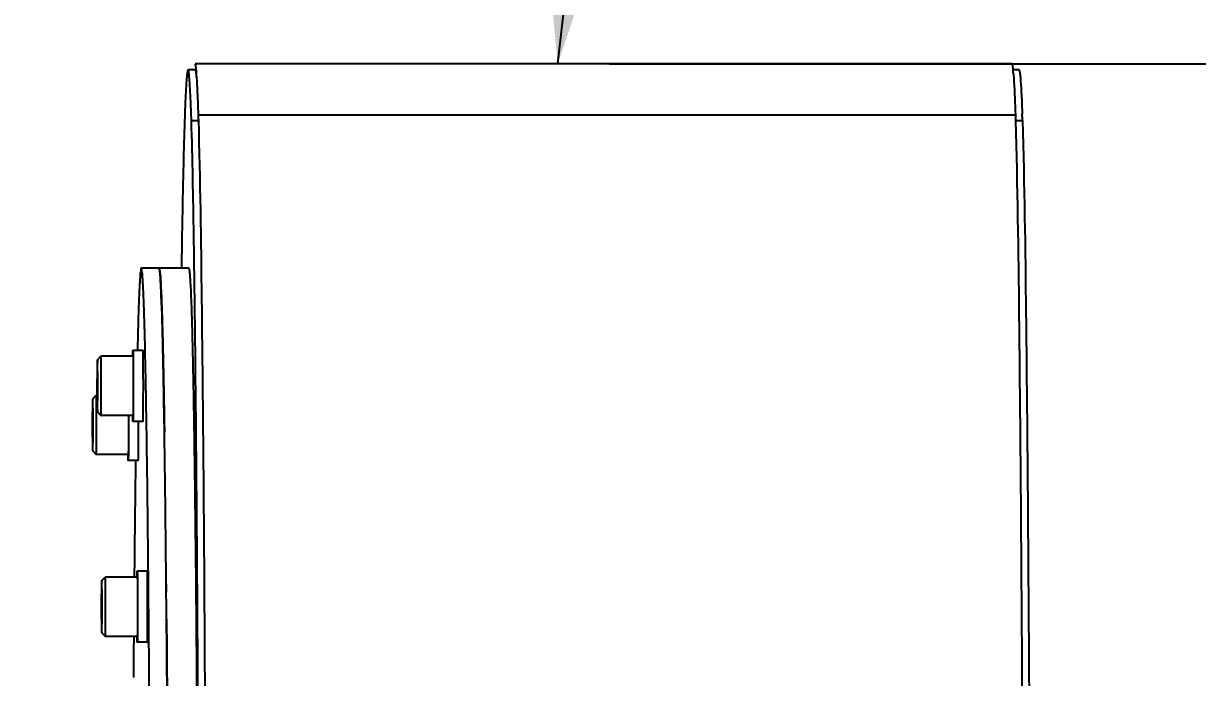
# Model space of a CAD drawing. Header units: millimetres. Extents: x 6781 to 13993, y -7973 to 4183.
# Drawn here: x 9490.7 to 9689, y 3174.1 to 3284.5 of the extents above; entities that cross this region are included whole.
import ezdxf

# ---------------------------------------------------------------- set-up
doc = ezdxf.new("R2010")
doc.units = ezdxf.units.MM
doc.header["$LTSCALE"] = 307.34
doc.header["$PDMODE"] = 3
doc.header["$PDSIZE"] = 8
doc.layers.get('0').update_dxf_attribs({"linetype": 'CONTINUOUS'})
doc.layers.get('Defpoints').update_dxf_attribs({"linetype": 'CONTINUOUS'})
doc.styles.get("Standard").update_dxf_attribs({"font": 'calibri.ttf'})
doc.dimstyles.new('DIMSTYLE_1', dxfattribs={"dimtxt": 40, "dimasz": 35, "dimexe": 1.5, "dimexo": 1, "dimgap": 1, "dimtad": 1, "dimdsep": 46, "dimtxsty": 'Standard', "dimblk": '_FILLED', "dimblk1": '_FILLED', "dimblk2": '_FILLED', "dimcen": 0.09, "dimazin": 2, "dimtp": 0.01, "dimtm": 0.01, "dimtfac": 1, "dimtofl": 0, "dimtmove": 0, "dimatfit": 3, "dimldrblk": '_FILLED', "dimfxl": 1, "dimtolj": 1, "dimarcsym": 0})
doc.dimstyles.new('DIMSTYLE_2', dxfattribs={"dimtxt": 35, "dimasz": 35, "dimexe": 1.5, "dimexo": 1, "dimgap": 0.875, "dimtad": 1, "dimdec": 0, "dimdsep": 46, "dimtxsty": 'Standard', "dimblk": '_FILLED', "dimblk1": '_FILLED', "dimblk2": '_FILLED', "dimcen": 0.09, "dimazin": 2, "dimtp": 0.01, "dimtm": 0.01, "dimtfac": 1, "dimtdec": 0, "dimtofl": 0, "dimtmove": 0, "dimatfit": 3, "dimldrblk": '_FILLED', "dimfxl": 1, "dimtolj": 1, "dimarcsym": 0})
doc.dimstyles.get("Standard").update_dxf_attribs({"dimtxt": 35, "dimasz": 35, "dimexe": 1.5, "dimexo": 1, "dimtad": 1, "dimdsep": 46, "dimtxsty": 'Standard', "dimblk": '_FILLED', "dimblk1": '_FILLED', "dimblk2": '_FILLED', "dimcen": 0.09, "dimazin": 2, "dimtol": 1, "dimtp": 0.01, "dimtm": 0.01, "dimtfac": 1, "dimtofl": 0, "dimtmove": 0, "dimatfit": 3, "dimldrblk": '_FILLED', "dimfxl": 1, "dimtolj": 1, "dimarcsym": 0})

# ---------------------------------------------------------------- blocks, each defined once
blk = doc.blocks.new('_FILLED')
at = {"color": 0, "linetype": 'ByBlock'}
blk.add_solid([(0, 0), (-1, 0.2143), (-1, -0.2143)], dxfattribs=at)
blk = doc.blocks.new('*D571')
at = {"color": 0, "linetype": 'Continuous', "lineweight": -2}
for p, q in [((9589.65, 3277.66), (10068.38, 3277.66)), ((10066.88, 3242.66), (10066.88, 3096.08)), ((9972.97, 3061.08), (10068.38, 3061.08))]:
    blk.add_line(p, q, dxfattribs=at)
at = {"layer": 'Defpoints', "color": 0}
for p in [(9588.65, 3277.66), (9971.97, 3061.08), (10066.88, 3061.08)]:
    blk.add_point(p, dxfattribs=at)
at = {"color": 0, "linetype": 'ByBlock', "lineweight": -2, "xscale": 35, "yscale": 35, "zscale": 35}
for p, rotation in [((10066.88, 3277.66), 90), ((10066.88, 3061.08), 270)]:
    blk.add_blockref('_FILLED', p, dxfattribs=dict(at, rotation=rotation))
at = {"color": 0, "lineweight": 25, "insert": (10048.25, 3169.37), "char_height": 35, "attachment_point": 5, "rotation": 90}
blk.add_mtext('\\A1;\\A1;217', dxfattribs=at)
blk = doc.blocks.new('*D575')
at = {"color": 0, "linetype": 'Continuous', "lineweight": -2}
for p, q in [((7353.4, 3070.86), (7353.4, 3460.04)), ((9985.73, 3045.68), (9985.73, 3460.04)), ((7388.4, 3458.54), (9950.73, 3458.54))]:
    blk.add_line(p, q, dxfattribs=at)
at = {"layer": 'Defpoints', "color": 0}
for p in [(9985.73, 3458.54), (7353.4, 3069.86), (9985.73, 3044.68)]:
    blk.add_point(p, dxfattribs=at)
at = {"color": 0, "linetype": 'ByBlock', "lineweight": -2, "xscale": 35, "yscale": 35, "zscale": 35, "rotation": 180}
blk.add_blockref('_FILLED', (7353.4, 3458.54), dxfattribs=at)
at = {"color": 0, "linetype": 'ByBlock', "lineweight": -2, "xscale": 35, "yscale": 35, "zscale": 35}
blk.add_blockref('_FILLED', (9985.73, 3458.54), dxfattribs=at)
at = {"color": 0, "lineweight": 25, "insert": (8687.25, 3479.94), "char_height": 40, "attachment_point": 5}
blk.add_mtext('\\A1;\\A1;C', dxfattribs=at)

msp = doc.modelspace()

# ---------------------------------------------------------------- linework, layer by layer
at = {"color": 0, "linetype": 'Continuous', "lineweight": 25}
for p, q in [((9519.6554, 3276.65869), (9518.45545, 3276.65869)), ((9657.64939, 3277.65869), (9519.6554, 3277.65869)), ((9658.84934, 3276.65845), (9657.84874, 3276.65845)), ((9520.23656, 3269.06191), (9658.23056, 3269.06191)), ((9519.03492, 3268.06954), (9519.03419, 3268.09619)), ((9519.03419, 3268.09619), (9520.23414, 3268.09619)), ((9658.22813, 3268.09595), (9659.42808, 3268.09595)), ((9518.5674, 3243.15902), (9510.56775, 3243.15902)), ((9510.85418, 3229.30559), (9509.15425, 3229.30559)), ((9503.15413, 3227.7054), (9503.75405, 3228.30538)), ((9509.15425, 3228.30559), (9503.75449, 3228.30559)), ((9509.18518, 3228.30671), (9509.1855, 3228.28385)), ((9519.25031, 3227.9262), (9519.2549, 3227.70994)), ((9519.2549, 3227.71135), (9519.26325, 3227.316)), ((9503.12758, 3223.30559), (9503.14105, 3225.80559)), ((9503.14105, 3225.80559), (9503.16798, 3225.80559)), ((9503.16798, 3225.80559), (9503.18145, 3223.30559)), ((9509.19156, 3226.30672), (9509.1941, 3225.90474)), ((9509.1941, 3225.90474), (9509.19465, 3225.80559)), ((9509.20273, 3226.30561), (9509.20507, 3225.82275)), ((9509.20507, 3225.82275), (9509.20514, 3225.8058)), ((9514.27851, 3226.58936), (9514.29032, 3226.00535)), ((9503.14105, 3220.80559), (9503.12758, 3223.30559)), ((9503.12758, 3223.30559), (9503.18145, 3223.30559)), ((9503.18145, 3223.30559), (9503.16798, 3220.80559)), ((9514.32898, 3224.00548), (9514.32667, 3224.13503)), ((9502.35241, 3221.13069), (9502.95233, 3221.73066)), ((9503.11619, 3221.73088), (9502.95277, 3221.73088)), ((9514.35259, 3222.73142), (9514.36019, 3222.30857)), ((9502.32947, 3218.17425), (9502.3528, 3219.61763)), ((9502.3528, 3219.61763), (9502.37612, 3218.17425)), ((9503.16798, 3220.80559), (9503.14105, 3220.80559)), ((9510.90138, 3220.08083), (9510.90266, 3220.30559)), ((9519.3946, 3220.31463), (9519.41082, 3219.34283)), ((9519.41082, 3219.34283), (9519.41883, 3218.85399)), ((9502.32947, 3215.2875), (9502.32947, 3218.17425)), ((9502.32947, 3218.17425), (9502.37612, 3218.17425)), ((9502.37612, 3218.17425), (9502.37612, 3215.2875)), ((9503.15413, 3218.90579), (9503.75405, 3218.30581)), ((9509.15425, 3218.30559), (9503.75449, 3218.30559)), ((9510.85418, 3217.30559), (9509.15425, 3217.30559)), ((9510.10844, 3216.73088), (9510.10818, 3217.30568)), ((9519.41862, 3218.81492), (9519.42054, 3218.69515)), ((9519.41883, 3218.85399), (9519.42075, 3218.73543)), ((9502.3528, 3213.84413), (9502.32947, 3215.2875)), ((9502.32947, 3215.2875), (9502.37612, 3215.2875)), ((9502.37612, 3215.2875), (9502.3528, 3213.84413)), ((9519.45337, 3216.6735), (9519.46207, 3216.10568)), ((9510.09967, 3213.5065), (9510.10094, 3213.73087)), ((9502.35241, 3212.33107), (9502.95233, 3211.7311)), ((9508.35253, 3211.73088), (9502.95277, 3211.73088)), ((9510.05246, 3210.73088), (9508.35253, 3210.73088)), ((9511.57916, 3192.03166), (9509.87923, 3192.03166)), ((9503.87911, 3190.43147), (9504.47903, 3191.03145)), ((9509.87923, 3191.03166), (9504.47947, 3191.03166)), ((9514.78653, 3188.50644), (9514.77453, 3189.79741)), ((9514.77453, 3189.79741), (9514.77905, 3189.31365)), ((9519.76636, 3190.63972), (9519.76785, 3190.47931)), ((9519.76787, 3190.48069), (9519.7876, 3188.36649)), ((9520.02484, 3190.53554), (9520.02434, 3190.63501)), ((9520.03303, 3189.30792), (9520.02494, 3190.5437)), ((9503.85617, 3187.47504), (9503.87949, 3188.91842)), ((9503.85617, 3184.58829), (9503.85617, 3187.47504)), ((9503.85617, 3187.47504), (9503.90282, 3187.47504)), ((9503.87949, 3188.91842), (9503.90282, 3187.47504)), ((9503.90282, 3187.47504), (9503.90282, 3184.58829)), ((9511.62763, 3189.03166), (9511.62636, 3189.25643)), ((9514.77905, 3189.31365), (9514.78653, 3188.50644)), ((9520.04029, 3188.18126), (9520.03303, 3189.30792)), ((9503.87949, 3183.14491), (9503.85617, 3184.58829)), ((9503.85617, 3184.58829), (9503.90282, 3184.58829)), ((9503.90282, 3184.58829), (9503.87949, 3183.14491)), ((9509.91908, 3183.43262), (9509.91654, 3183.03047)), ((9514.82703, 3183.95084), (9514.83676, 3182.80835)), ((9520.07154, 3183.14091), (9520.06795, 3183.737)), ((9521.29249, 3181.45954), (9521.27922, 3183.70007)), ((9503.87911, 3181.63186), (9504.47903, 3181.03188)), ((9519.84659, 3181.53475), (9519.84742, 3181.43516)), ((9519.84693, 3181.56679), (9519.84776, 3181.46724)), ((9520.07356, 3182.78564), (9520.07154, 3183.14091)), ((9520.08097, 3181.55438), (9520.07364, 3182.79064)), ((9520.0813, 3181.42896), (9520.08097, 3181.55438)), ((9509.87923, 3181.03166), (9504.47947, 3181.03166)), ((9511.57916, 3180.03166), (9509.87923, 3180.03166))]:
    msp.add_line(p, q, dxfattribs=at)
for centre, radius, start, end in [((9636.98985, 3274.57851), 20.96288, 5.4978782, 5.7503805), ((9495.28347, 3273.22656), 24.69146, 5.094273, 5.535699), ((9626.15851, 3273.57105), 31.84094, 4.2907708, 5.435058), ((9216.92398, 3253.4435), 442.74663, 1.8965177, 2.0339567), ((9497.36175, 3240.71812), 16.44758, 4.9604881, 6.3081372), ((9482.44503, 3239.40525), 31.42195, 4.0731167, 4.9935421), ((9460.66631, 3237.83366), 53.2573, 3.4925334, 4.0953699), ((9430.83784, 3236.0043), 83.1418, 3.0170316, 3.4986404), ((9401.43032, 3234.42622), 112.59163, 2.8445131, 3.0313244), ((9379.47046, 3233.33403), 134.57863, 2.6799413, 2.8449718), ((9600.56203, 3219.58436), 91.44766, 180.8019699, 180.9241381), ((9606.0311, 3189.68143), 96.19229, 179.0788749, 179.1950172), ((9413.76732, 3182.38128), 96.15232, 359.0788623, 359.1947885)]:
    msp.add_arc(centre, radius, start, end, dxfattribs=at)
for points, knots in [([(9518.4554, 3276.65862), (9518.40445, 3276.65837), (9518.36277, 3276.39752), (9518.28917, 3276.06349), (9518.22693, 3275.3535), (9518.1175, 3273.95494), (9517.99894, 3271.49848), (9517.86053, 3267.79879), (9517.72564, 3263.0578), (9517.59193, 3257.31408), (9517.46196, 3250.58835), (9517.38308, 3245.78096), (9517.34385, 3243.21883)], [0, 0, 0, 0, 0.004565039, 0.016759995, 0.036851119, 0.064867842, 0.144584184, 0.255571881, 0.397338724, 0.569218841, 0.770420903, 1, 1, 1, 1]), ([(9519.03419, 3268.09619), (9518.99294, 3269.34042), (9518.91301, 3271.47183), (9518.7942, 3273.94179), (9518.68453, 3275.34752), (9518.62198, 3276.0616), (9518.5485, 3276.39613), (9518.50641, 3276.65888), (9518.4554, 3276.65862)], [0, 0, 0, 0, 0.434220685, 0.746282139, 0.855916948, 0.934523596, 0.982206953, 1, 1, 1, 1]), ([(9519.65535, 3276.65862), (9519.66182, 3276.65866), (9519.67748, 3276.64974), (9519.68604, 3276.63572), (9519.69087, 3276.62712)], [0, 0, 0, 0, 0.396090358, 1, 1, 1, 1]), ([(9519.78614, 3277.23128), (9519.77658, 3277.29381), (9519.74187, 3277.41549), (9519.74197, 3277.65869), (9519.6554, 3277.65869)], [0, 0, 0, 0, 0.422203709, 1, 1, 1, 1]), ([(9519.69087, 3276.62712), (9519.70672, 3276.59892), (9519.73209, 3276.51818), (9519.74992, 3276.43677), (9519.75955, 3276.3864)], [0, 0, 0, 0, 0.386772657, 1, 1, 1, 1]), ([(9519.91621, 3275.95333), (9519.90607, 3276.0864), (9519.87115, 3276.51312), (9519.83068, 3276.93989), (9519.78614, 3277.23128)], [0, 0, 0, 0, 0.311643968, 1, 1, 1, 1]), ([(9657.64939, 3277.65869), (9657.73751, 3277.65869), (9657.75048, 3277.15706), (9657.82247, 3276.92474), (9657.84724, 3276.67888)], [0, 0, 0, 0, 0.262875065, 1, 1, 1, 1]), ([(9658.84929, 3276.65838), (9658.89466, 3276.65861), (9658.93888, 3276.43131), (9659.0035, 3276.13484), (9659.06443, 3275.51138), (9659.16572, 3274.27932), (9659.27823, 3272.11606), (9659.35288, 3270.24802), (9659.39166, 3269.15737)], [0, 0, 0, 0, 0.018052362, 0.065775149, 0.144341812, 0.253885461, 0.565751367, 1, 1, 1, 1]), ([(9519.75955, 3276.3864), (9519.76251, 3276.3709), (9519.76841, 3276.33869), (9519.77389, 3276.3064), (9519.77663, 3276.28965)], [0, 0, 0, 0, 0.481626494, 1, 1, 1, 1]), ([(9520.23656, 3269.06274), (9520.21212, 3269.8001), (9520.12859, 3272.09783), (9520.03483, 3274.39619), (9519.91621, 3275.95333)], [0, 0, 0, 0, 0.3208479, 1, 1, 1, 1]), ([(9657.9102, 3275.95333), (9657.94143, 3275.54338), (9658.08607, 3273.24836), (9658.16798, 3270.95001), (9658.23056, 3269.06274)], [0, 0, 0, 0, 0.178798771, 1, 1, 1, 1]), ([(9519.56229, 3240.06376), (9519.52427, 3242.93465), (9519.38891, 3252.27117), (9519.2256, 3261.60777), (9519.03492, 3268.07138)], [0, 0, 0, 0, 0.307483312, 1, 1, 1, 1]), ([(9521.2356, 3190.65036), (9521.13261, 3206.36403), (9520.90438, 3232.19783), (9520.54767, 3258.03203), (9520.26289, 3268.14925)], [0, 0, 0, 0, 0.608239234, 1, 1, 1, 1]), ([(9658.25797, 3268.11098), (9658.56797, 3257.07592), (9658.93912, 3228.73361), (9659.53391, 3155.44763), (9659.61589, 3093.19638), (9659.56817, 3048.25012)], [0, 0, 0, 0, 0.150627777, 0.386728488, 1, 1, 1, 1]), ([(9659.42808, 3268.09595), (9659.7482, 3257.2598), (9660.11821, 3229.15161), (9660.72698, 3155.87058), (9660.80693, 3093.4252), (9660.75873, 3048.24917)], [0, 0, 0, 0, 0.14792808, 0.38355466, 1, 1, 1, 1]), ([(9510.56776, 3243.15876), (9510.50809, 3243.15882), (9510.48676, 3242.82971), (9510.39607, 3242.43537), (9510.34499, 3241.56019), (9510.26902, 3240.44199), (9510.20237, 3238.96611), (9510.10071, 3236.37871), (9510.03977, 3234.27303), (9509.99978, 3232.76559)], [0, 0, 0, 0, 0.01717132, 0.064808363, 0.143591316, 0.253484311, 0.394370697, 0.566026384, 1, 1, 1, 1]), ([(9511.13571, 2886.55244), (9511.41348, 2897.02363), (9511.74728, 2923.71217), (9512.1052, 2970.38326), (9512.25152, 3017.23805), (9512.28845, 3058.54626), (9512.26442, 3090.22357), (9512.19043, 3120.96497), (9512.06848, 3149.8291), (9511.9262, 3172.30156), (9511.78808, 3188.68383), (9511.679, 3199.54741), (9511.56182, 3209.33812), (9511.43741, 3217.98061), (9511.30739, 3225.4095), (9511.17207, 3231.56526), (9511.05129, 3235.88234), (9510.94605, 3238.65808), (9510.87748, 3240.2418), (9510.79782, 3241.44166), (9510.74723, 3242.38222), (9510.64925, 3242.80396), (9510.63151, 3243.15869), (9510.56776, 3243.15876)], [0, 0, 0, 0, 0.088110477, 0.224499497, 0.392595177, 0.482233433, 0.571968392, 0.659052172, 0.740818635, 0.81476419, 0.848085252, 0.878624733, 0.906149056, 0.930446204, 0.951330861, 0.968643235, 0.982250003, 0.987631262, 0.992049417, 0.995497128, 0.997969391, 0.999463743, 1, 1, 1, 1]), ([(9513.63263, 3243.02668), (9513.62432, 3243.06052), (9513.61399, 3243.10325), (9513.58302, 3243.1591), (9513.56757, 3243.15904)], [0, 0, 0, 0, 0.692763537, 1, 1, 1, 1]), ([(9513.56763, 3243.15876), (9513.66036, 3243.15869), (9513.64766, 3242.61881), (9513.79938, 3242.00395), (9513.84257, 3240.59442), (9513.94739, 3238.81023), (9514.02716, 3236.45255), (9514.15531, 3232.33441), (9514.22954, 3228.98503), (9514.27851, 3226.58936)], [0, 0, 0, 0, 0.016759419, 0.064533086, 0.143662024, 0.253982054, 0.395227783, 0.566973936, 1, 1, 1, 1]), ([(9513.67087, 3242.82485), (9513.66508, 3242.86241), (9513.6538, 3242.92997), (9513.63989, 3242.99707), (9513.63263, 3243.02668)], [0, 0, 0, 0, 0.554885029, 1, 1, 1, 1]), ([(9518.56735, 3243.15904), (9518.63813, 3243.15931), (9518.64937, 3242.75865), (9518.76007, 3242.2907), (9518.80904, 3241.23398), (9518.86023, 3240.4716), (9518.88301, 3240.01367)], [0, 0, 0, 0, 0.066956739, 0.255100799, 0.56627822, 1, 1, 1, 1]), ([(9514.2682, 3227.08954), (9514.24075, 3228.40897), (9514.14566, 3232.58861), (9514.0358, 3236.76853), (9513.9019, 3239.62649)], [0, 0, 0, 0, 0.315662305, 1, 1, 1, 1]), ([(9518.88301, 3240.01367), (9518.91923, 3239.28531), (9519.08553, 3235.25755), (9519.17952, 3231.22727), (9519.25031, 3227.9262)], [0, 0, 0, 0, 0.180908628, 1, 1, 1, 1]), ([(9520.02434, 3190.63501), (9519.99376, 3195.26833), (9519.87501, 3211.74487), (9519.7191, 3228.22123), (9519.56229, 3240.06376)], [0, 0, 0, 0, 0.281205094, 1, 1, 1, 1]), ([(9509.99978, 3232.76559), (9509.99258, 3232.49414), (9509.96285, 3231.34873), (9509.93555, 3230.20325), (9509.91575, 3229.32921)], [0, 0, 0, 0, 0.236990729, 1, 1, 1, 1]), ([(9509.12333, 3228.30667), (9509.1244, 3228.38299), (9509.12657, 3228.52629), (9509.13016, 3228.7269), (9509.13385, 3228.89851), (9509.13764, 3229.04015), (9509.141, 3229.13921), (9509.14388, 3229.20278), (9509.14581, 3229.23896), (9509.14788, 3229.26644), (9509.14954, 3229.28778), (9509.15174, 3229.29768), (9509.15275, 3229.30558), (9509.15425, 3229.30559)], [0, 0, 0, 0, 0.228957344, 0.429931389, 0.601866706, 0.743825109, 0.855073593, 0.898983179, 0.935012361, 0.963120459, 0.983274744, 0.995487205, 1, 1, 1, 1]), ([(9509.15425, 3229.30559), (9509.15575, 3229.3056), (9509.15677, 3229.29768), (9509.15896, 3229.28782), (9509.16063, 3229.26647), (9509.16269, 3229.23901), (9509.16462, 3229.20283), (9509.1675, 3229.13927), (9509.17087, 3229.04022), (9509.17466, 3228.89857), (9509.17835, 3228.72696), (9509.18194, 3228.52635), (9509.18411, 3228.38303), (9509.18518, 3228.30671)], [0, 0, 0, 0, 0.004497238, 0.016704431, 0.036852342, 0.064946784, 0.100967565, 0.144880276, 0.256119636, 0.398088739, 0.570025653, 0.771025354, 1, 1, 1, 1]), ([(9510.88217, 3228.50175), (9510.88117, 3228.56343), (9510.87917, 3228.67914), (9510.87588, 3228.84096), (9510.87251, 3228.97906), (9510.86911, 3229.09295), (9510.86564, 3229.18178), (9510.86264, 3229.24073), (9510.85992, 3229.2743), (9510.85832, 3229.29131), (9510.85655, 3229.29938), (9510.85541, 3229.30559), (9510.85418, 3229.30559)], [0, 0, 0, 0, 0.229889007, 0.43128153, 0.603146447, 0.744784238, 0.855614783, 0.935199766, 0.963163308, 0.983220924, 0.995404165, 1, 1, 1, 1]), ([(9503.15413, 3227.70539), (9503.15124, 3227.70248), (9503.15205, 3227.68614), (9503.14735, 3227.65727), (9503.14616, 3227.60722), (9503.14311, 3227.5403), (9503.14083, 3227.45485), (9503.13719, 3227.30638), (9503.13321, 3227.07908), (9503.12889, 3226.75938), (9503.125, 3226.3811), (9503.12157, 3225.95066), (9503.11757, 3225.29429), (9503.11431, 3224.40416), (9503.11302, 3223.29554), (9503.11435, 3222.18758), (9503.11707, 3221.45768), (9503.11897, 3221.10559)], [0, 0, 0, 0, 0.001865322, 0.00652512, 0.013980831, 0.024201275, 0.037148604, 0.052765143, 0.091735408, 0.140452375, 0.198091158, 0.263675704, 0.336094006, 0.496423926, 0.668251985, 0.839972204, 1, 1, 1, 1]), ([(9503.19006, 3225.50559), (9503.1892, 3225.66646), (9503.18731, 3225.97265), (9503.18381, 3226.40601), (9503.17982, 3226.78546), (9503.17545, 3227.10408), (9503.17132, 3227.32956), (9503.16773, 3227.47475), (9503.16514, 3227.55821), (9503.16277, 3227.61914), (9503.15995, 3227.67056), (9503.15827, 3227.68596), (9503.15586, 3227.70713), (9503.15413, 3227.70539)], [0, 0, 0, 0, 0.219283811, 0.417393857, 0.590778913, 0.73648914, 0.851961441, 0.897708937, 0.935196279, 0.964254079, 0.984759707, 0.996648633, 1, 1, 1, 1]), ([(9503.79489, 3225.80559), (9503.79391, 3225.98685), (9503.79179, 3226.33204), (9503.78784, 3226.82095), (9503.78338, 3227.24977), (9503.77841, 3227.61096), (9503.7739, 3227.86714), (9503.76967, 3228.0333), (9503.76719, 3228.12887), (9503.76338, 3228.2012), (9503.76275, 3228.2587), (9503.7563, 3228.28331), (9503.7582, 3228.30558), (9503.75449, 3228.30559)], [0, 0, 0, 0, 0.217430875, 0.414077634, 0.586504067, 0.731812838, 0.847499119, 0.893595491, 0.931593793, 0.961322558, 0.982669787, 0.995549686, 1, 1, 1, 1]), ([(9509.15426, 3228.30559), (9509.1572, 3228.30556), (9509.15633, 3228.28826), (9509.16127, 3228.26874), (9509.16227, 3228.22372), (9509.16547, 3228.16685), (9509.16777, 3228.09171), (9509.17153, 3227.96068), (9509.17567, 3227.75797), (9509.18025, 3227.47089), (9509.18448, 3227.12787), (9509.18835, 3226.73359), (9509.19053, 3226.45415), (9509.19156, 3226.30672)], [0, 0, 0, 0, 0.004413096, 0.017059208, 0.038015353, 0.067216215, 0.104577316, 0.149976505, 0.264239929, 0.408486729, 0.580793762, 0.778822508, 1, 1, 1, 1]), ([(9509.1855, 3228.28385), (9509.1874, 3228.14642), (9509.19534, 3227.48703), (9509.19992, 3226.8276), (9509.20273, 3226.30561)], [0, 0, 0, 0, 0.208428278, 1, 1, 1, 1]), ([(9510.9101, 3223.04511), (9510.91053, 3224.09409), (9510.90647, 3225.913), (9510.89461, 3227.73192), (9510.88217, 3228.50175)], [0, 0, 0, 0, 0.576710866, 1, 1, 1, 1]), ([(9519.26325, 3227.316), (9519.27469, 3226.77045), (9519.32218, 3224.43673), (9519.36438, 3222.1029), (9519.3946, 3220.31463)], [0, 0, 0, 0, 0.233773114, 1, 1, 1, 1]), ([(9503.15413, 3218.90579), (9503.15588, 3218.90407), (9503.15822, 3218.92504), (9503.15995, 3218.94037), (9503.16272, 3218.99133), (9503.16511, 3219.05175), (9503.16768, 3219.13449), (9503.17125, 3219.27845), (9503.17537, 3219.50202), (9503.17973, 3219.81801), (9503.1837, 3220.19439), (9503.18721, 3220.62441), (9503.1913, 3221.28297), (9503.19466, 3222.17847), (9503.19602, 3223.29562), (9503.19471, 3224.41348), (9503.19198, 3225.15021), (9503.19006, 3225.50559)], [0, 0, 0, 0, 0.001112407, 0.005042096, 0.011823135, 0.021427281, 0.033818155, 0.048941687, 0.087114685, 0.135289142, 0.192634989, 0.258163541, 0.330743407, 0.491945813, 0.66516071, 0.838479305, 1, 1, 1, 1]), ([(9503.75449, 3218.3056), (9503.7582, 3218.30559), (9503.7563, 3218.3279), (9503.76275, 3218.35247), (9503.76338, 3218.41), (9503.76719, 3218.48232), (9503.76967, 3218.57789), (9503.7739, 3218.74404), (9503.77841, 3219.00022), (9503.78338, 3219.36142), (9503.78784, 3219.79023), (9503.79179, 3220.27915), (9503.79511, 3220.81985), (9503.79777, 3221.40309), (9503.80038, 3222.23642), (9503.80165, 3223.30559), (9503.80014, 3224.57029), (9503.79705, 3225.40362), (9503.79489, 3225.80559)], [0, 0, 0, 0, 0.001483306, 0.005778894, 0.012894768, 0.02280844, 0.035476407, 0.050845951, 0.089417111, 0.137864044, 0.195358077, 0.26091558, 0.333415191, 0.411616878, 0.494183048, 0.666707166, 0.839228705, 1, 1, 1, 1]), ([(9509.19465, 3225.80559), (9509.19635, 3225.491), (9509.20172, 3224.15754), (9509.20174, 3222.82407), (9509.19875, 3221.80521)], [0, 0, 0, 0, 0.235926276, 1, 1, 1, 1]), ([(9509.20514, 3225.8058), (9509.20707, 3225.35299), (9509.2123, 3223.51959), (9509.21017, 3221.68616), (9509.20273, 3220.30559)], [0, 0, 0, 0, 0.246981588, 1, 1, 1, 1]), ([(9514.39585, 3220.25392), (9514.3904, 3220.57687), (9514.36899, 3221.82926), (9514.34647, 3223.08162), (9514.32901, 3224.01103)], [0, 0, 0, 0, 0.257867567, 1, 1, 1, 1]), ([(9502.35241, 3221.13068), (9502.34812, 3221.12635), (9502.35063, 3221.10126), (9502.34342, 3221.05717), (9502.34272, 3220.97984), (9502.33863, 3220.87659), (9502.33598, 3220.74487), (9502.33156, 3220.51734), (9502.32698, 3220.17194), (9502.32218, 3219.69145), (9502.31819, 3219.13241), (9502.31505, 3218.50969), (9502.31212, 3217.60095), (9502.31116, 3216.43827), (9502.31393, 3215.097), (9502.32038, 3213.92791), (9502.32739, 3213.22219), (9502.33227, 3212.92037)], [0, 0, 0, 0, 0.00222725, 0.007975316, 0.017224377, 0.029915065, 0.045965675, 0.065268443, 0.11310125, 0.172146097, 0.240837522, 0.317354079, 0.399666727, 0.572853431, 0.742149607, 0.889713234, 1, 1, 1, 1]), ([(9502.37332, 3220.54139), (9502.37193, 3220.62755), (9502.36974, 3220.74813), (9502.36613, 3220.89586), (9502.36352, 3220.98083), (9502.36111, 3221.04283), (9502.3583, 3221.09521), (9502.35656, 3221.11085), (9502.35417, 3221.13246), (9502.35241, 3221.13068)], [0, 0, 0, 0, 0.438024571, 0.611711508, 0.753974443, 0.864262924, 0.942102044, 0.987251868, 1, 1, 1, 1]), ([(9502.97609, 3221.06101), (9502.97453, 3221.15743), (9502.97218, 3221.29244), (9502.96795, 3221.45859), (9502.96547, 3221.55416), (9502.96166, 3221.62648), (9502.96103, 3221.684), (9502.95458, 3221.70857), (9502.95648, 3221.73088), (9502.95277, 3221.73087)], [0, 0, 0, 0, 0.431328579, 0.603271223, 0.744937328, 0.855785739, 0.935362595, 0.983408267, 1, 1, 1, 1]), ([(9503.11897, 3221.10559), (9503.11982, 3220.94744), (9503.12167, 3220.64608), (9503.12511, 3220.21894), (9503.12899, 3219.84366), (9503.1333, 3219.52662), (9503.13727, 3219.30124), (9503.14089, 3219.15407), (9503.14316, 3219.06936), (9503.14621, 3219.00306), (9503.14738, 3218.95343), (9503.15208, 3218.92488), (9503.15125, 3218.90865), (9503.15413, 3218.90579)], [0, 0, 0, 0, 0.215613229, 0.410857538, 0.582343623, 0.727262059, 0.843150086, 0.88958055, 0.928070947, 0.958458945, 0.980612676, 0.994462492, 1, 1, 1, 1]), ([(9509.19875, 3221.80521), (9509.19836, 3221.67242), (9509.19668, 3221.17219), (9509.19414, 3220.67195), (9509.19156, 3220.30451)], [0, 0, 0, 0, 0.265444188, 1, 1, 1, 1]), ([(9510.90266, 3220.30559), (9510.90349, 3220.46045), (9510.90664, 3221.11361), (9510.90849, 3221.76677), (9510.90931, 3222.26508)], [0, 0, 0, 0, 0.237080964, 1, 1, 1, 1]), ([(9510.90931, 3222.26508), (9510.90941, 3222.3297), (9510.9098, 3222.58971), (9510.91002, 3222.84972), (9510.9101, 3223.04511)], [0, 0, 0, 0, 0.248526707, 1, 1, 1, 1]), ([(9502.35241, 3212.33107), (9502.35525, 3212.32826), (9502.35637, 3212.36273), (9502.36042, 3212.38622), (9502.36273, 3212.46682), (9502.36617, 3212.5611), (9502.36911, 3212.6899), (9502.37347, 3212.9119), (9502.37821, 3213.25322), (9502.38306, 3213.72977), (9502.38715, 3214.28735), (9502.39037, 3214.91057), (9502.39341, 3215.8233), (9502.39446, 3216.99368), (9502.39174, 3218.34561), (9502.38529, 3219.52495), (9502.37824, 3220.237), (9502.37332, 3220.54139)], [0, 0, 0, 0, 0.001457006, 0.006470847, 0.015045857, 0.02712523, 0.042632425, 0.06146013, 0.108555972, 0.167147128, 0.235657934, 0.312245698, 0.394850381, 0.569120791, 0.739845531, 0.888775883, 1, 1, 1, 1]), ([(9502.95277, 3211.73088), (9502.9543, 3211.73089), (9502.95495, 3211.73924), (9502.95726, 3211.74937), (9502.95866, 3211.77167), (9502.96164, 3211.81518), (9502.96462, 3211.89174), (9502.96823, 3212.00669), (9502.97166, 3212.15366), (9502.97504, 3212.33109), (9502.97828, 3212.53801), (9502.98261, 3212.86855), (9502.98735, 3213.34335), (9502.99195, 3213.97776), (9502.99556, 3214.68572), (9502.99807, 3215.44831), (9502.9994, 3216.24516), (9502.99955, 3217.31433), (9502.99698, 3218.57661), (9502.98965, 3219.91099), (9502.98166, 3220.71656), (9502.97609, 3221.06101)], [0, 0, 0, 0, 0.000492789, 0.001851677, 0.004098362, 0.007232748, 0.016142405, 0.028527592, 0.044304107, 0.063369693, 0.085594317, 0.110832329, 0.169649041, 0.23824938, 0.314801246, 0.397260003, 0.483423156, 0.570989227, 0.740999189, 0.889247056, 1, 1, 1, 1]), ([(9509.19156, 3220.30451), (9509.19053, 3220.15708), (9509.18835, 3219.87762), (9509.18448, 3219.48331), (9509.18025, 3219.14024), (9509.17567, 3218.85314), (9509.17153, 3218.65042), (9509.16777, 3218.5194), (9509.16547, 3218.44426), (9509.16228, 3218.38743), (9509.16126, 3218.34237), (9509.15634, 3218.32296), (9509.15718, 3218.30558), (9509.15425, 3218.3056)], [0, 0, 0, 0, 0.221163442, 0.41923152, 0.591546761, 0.735804684, 0.850074004, 0.895463976, 0.932822796, 0.962018103, 0.98296019, 0.995601685, 1, 1, 1, 1]), ([(9509.20273, 3220.30559), (9509.20169, 3220.11266), (9509.19759, 3219.44544), (9509.19185, 3218.77822), (9509.18517, 3218.30398)], [0, 0, 0, 0, 0.289168479, 1, 1, 1, 1]), ([(9510.89375, 3219.0621), (9510.89449, 3219.14128), (9510.89748, 3219.48085), (9510.89983, 3219.82043), (9510.90138, 3220.08083)], [0, 0, 0, 0, 0.233161972, 1, 1, 1, 1]), ([(9514.77453, 3189.79741), (9514.74746, 3192.68171), (9514.64546, 3202.83416), (9514.51849, 3212.98642), (9514.39585, 3220.25392)], [0, 0, 0, 0, 0.2840971, 1, 1, 1, 1]), ([(9514.39834, 3220.10574), (9514.40461, 3219.73328), (9514.43009, 3218.19462), (9514.4541, 3216.65594), (9514.47159, 3215.48972)], [0, 0, 0, 0, 0.2420714, 1, 1, 1, 1]), ([(9508.39681, 3218.30586), (9508.39802, 3217.91306), (9508.40071, 3216.3877), (9508.39777, 3214.86233), (9508.38984, 3213.72981)], [0, 0, 0, 0, 0.257518854, 1, 1, 1, 1]), ([(9508.40655, 3218.30584), (9508.40688, 3218.17664), (9508.40803, 3217.65165), (9508.40851, 3217.12667), (9508.40851, 3216.73088)], [0, 0, 0, 0, 0.24610241, 1, 1, 1, 1]), ([(9509.15425, 3217.3056), (9509.15302, 3217.3056), (9509.15188, 3217.31181), (9509.15012, 3217.31988), (9509.14851, 3217.33689), (9509.14579, 3217.37046), (9509.1428, 3217.42941), (9509.13933, 3217.51824), (9509.13593, 3217.63213), (9509.13255, 3217.77023), (9509.12926, 3217.93205), (9509.12726, 3218.04776), (9509.12627, 3218.10944)], [0, 0, 0, 0, 0.004595838, 0.016779081, 0.036836699, 0.064800242, 0.144385227, 0.255215772, 0.396853562, 0.568718478, 0.770111, 1, 1, 1, 1]), ([(9509.18517, 3218.30398), (9509.1841, 3218.2277), (9509.18193, 3218.08446), (9509.17834, 3217.88395), (9509.17465, 3217.71243), (9509.17087, 3217.57086), (9509.1675, 3217.47186), (9509.16462, 3217.40833), (9509.16269, 3217.37217), (9509.16063, 3217.34472), (9509.15897, 3217.32338), (9509.15677, 3217.3135), (9509.15576, 3217.3056), (9509.15425, 3217.3056)], [0, 0, 0, 0, 0.22897083, 0.429955522, 0.601891091, 0.743854216, 0.855093361, 0.89900344, 0.935033173, 0.963132424, 0.98327842, 0.995490528, 1, 1, 1, 1]), ([(9510.85418, 3217.3056), (9510.85676, 3217.3056), (9510.85685, 3217.32033), (9510.86095, 3217.33739), (9510.86251, 3217.37608), (9510.86555, 3217.4252), (9510.86799, 3217.4901), (9510.87184, 3217.60363), (9510.87619, 3217.77991), (9510.88104, 3218.03067), (9510.88565, 3218.33229), (9510.88999, 3218.68174), (9510.89252, 3218.93036), (9510.89375, 3219.0621)], [0, 0, 0, 0, 0.00439895, 0.016815664, 0.037372514, 0.066045907, 0.102767133, 0.147458258, 0.260295864, 0.403484245, 0.575644246, 0.77512433, 1, 1, 1, 1]), ([(9508.40851, 3216.73088), (9508.40851, 3216.46983), (9508.40789, 3215.46982), (9508.40499, 3214.46981), (9508.40101, 3213.73087)], [0, 0, 0, 0, 0.261051806, 1, 1, 1, 1]), ([(9510.10094, 3213.73087), (9510.1022, 3213.9655), (9510.10674, 3214.9655), (9510.10844, 3215.96551), (9510.10844, 3216.73088)], [0, 0, 0, 0, 0.234634351, 1, 1, 1, 1]), ([(9519.46207, 3216.10568), (9519.49081, 3214.21748), (9519.61141, 3205.72907), (9519.7036, 3197.24027), (9519.76636, 3190.63972)], [0, 0, 0, 0, 0.222447689, 1, 1, 1, 1]), ([(9508.38984, 3213.72981), (9508.38881, 3213.5824), (9508.38663, 3213.30297), (9508.38276, 3212.90869), (9508.37853, 3212.56563), (9508.37395, 3212.27854), (9508.36981, 3212.07581), (9508.36605, 3211.94477), (9508.36375, 3211.86963), (9508.36056, 3211.81276), (9508.35955, 3211.76774), (9508.35461, 3211.74821), (9508.35548, 3211.73091), (9508.35254, 3211.73088)], [0, 0, 0, 0, 0.221137303, 0.419188752, 0.591497406, 0.735749715, 0.850018833, 0.895418889, 0.932780822, 0.961982417, 0.982939531, 0.995586756, 1, 1, 1, 1]), ([(9508.40101, 3213.73087), (9508.39997, 3213.53793), (9508.39587, 3212.87071), (9508.39013, 3212.2035), (9508.38345, 3211.72927)], [0, 0, 0, 0, 0.289176884, 1, 1, 1, 1]), ([(9510.09204, 3212.48823), (9510.09278, 3212.56739), (9510.09577, 3212.90681), (9510.09812, 3213.24623), (9510.09967, 3213.5065)], [0, 0, 0, 0, 0.233211605, 1, 1, 1, 1]), ([(9502.33227, 3212.92037), (9502.33362, 3212.83683), (9502.33569, 3212.71977), (9502.33928, 3212.5751), (9502.34154, 3212.49184), (9502.34455, 3212.42669), (9502.34574, 3212.37793), (9502.35035, 3212.34984), (9502.34957, 3212.33389), (9502.35241, 3212.33107)], [0, 0, 0, 0, 0.424880326, 0.595184057, 0.736273656, 0.847647039, 0.92885371, 0.979639092, 1, 1, 1, 1]), ([(9508.35253, 3210.73088), (9508.35103, 3210.73088), (9508.35002, 3210.73879), (9508.34782, 3210.74866), (9508.34616, 3210.77), (9508.3441, 3210.79745), (9508.34217, 3210.83361), (9508.33929, 3210.89714), (9508.33592, 3210.99615), (9508.33214, 3211.13772), (9508.32844, 3211.30924), (9508.32485, 3211.50975), (9508.32269, 3211.65299), (9508.32162, 3211.72927)], [0, 0, 0, 0, 0.004508915, 0.016721089, 0.036867302, 0.064966735, 0.100996572, 0.144906702, 0.256145902, 0.398109088, 0.570044003, 0.771028377, 1, 1, 1, 1]), ([(9508.38345, 3211.72927), (9508.38238, 3211.65299), (9508.38021, 3211.50975), (9508.37663, 3211.30924), (9508.37293, 3211.13772), (9508.36915, 3210.99615), (9508.36578, 3210.89714), (9508.3629, 3210.83361), (9508.36097, 3210.79745), (9508.35891, 3210.77), (9508.35725, 3210.74866), (9508.35505, 3210.73879), (9508.35404, 3210.73088), (9508.35253, 3210.73088)], [0, 0, 0, 0, 0.228971621, 0.429955994, 0.601890908, 0.743854095, 0.855093296, 0.899003426, 0.935033264, 0.963132697, 0.983278911, 0.995491085, 1, 1, 1, 1]), ([(9510.05246, 3210.73088), (9510.05504, 3210.73088), (9510.05513, 3210.74563), (9510.05924, 3210.76269), (9510.06079, 3210.8014), (9510.06383, 3210.85055), (9510.06628, 3210.91548), (9510.07013, 3211.02907), (9510.07448, 3211.20543), (9510.07933, 3211.45631), (9510.08394, 3211.75807), (9510.08828, 3212.10769), (9510.09081, 3212.35642), (9510.09204, 3212.48823)], [0, 0, 0, 0, 0.004398652, 0.016815798, 0.037373343, 0.066047552, 0.102769708, 0.147461889, 0.260301574, 0.403491283, 0.575652496, 0.775127992, 1, 1, 1, 1]), ([(9509.5964, 3210.76063), (9509.57592, 3209.24798), (9509.49122, 3202.68458), (9509.42124, 3196.121), (9509.37289, 3191.07009)], [0, 0, 0, 0, 0.230470148, 1, 1, 1, 1]), ([(9509.85124, 3191.22782), (9509.85224, 3191.28949), (9509.85424, 3191.40519), (9509.85753, 3191.56701), (9509.8609, 3191.7051), (9509.8643, 3191.81899), (9509.86777, 3191.90783), (9509.87077, 3191.96678), (9509.87349, 3192.00036), (9509.87509, 3192.01737), (9509.87686, 3192.02545), (9509.87799, 3192.03166), (9509.87923, 3192.03166)], [0, 0, 0, 0, 0.229863788, 0.431250096, 0.60311538, 0.744751262, 0.855580962, 0.935172061, 0.963145133, 0.983207794, 0.995395769, 1, 1, 1, 1]), ([(9509.87923, 3192.03166), (9509.88073, 3192.03167), (9509.88175, 3192.02376), (9509.88394, 3192.0139), (9509.8856, 3191.99256), (9509.88766, 3191.96512), (9509.8896, 3191.92896), (9509.89248, 3191.86544), (9509.89584, 3191.76643), (9509.89963, 3191.62486), (9509.90332, 3191.45334), (9509.90691, 3191.25283), (9509.90908, 3191.10958), (9509.91015, 3191.0333)], [0, 0, 0, 0, 0.0044992, 0.016707145, 0.036850431, 0.064941539, 0.100965295, 0.144876976, 0.256110775, 0.398082061, 0.570017476, 0.771020225, 1, 1, 1, 1]), ([(9511.61873, 3190.27515), (9511.6175, 3190.40689), (9511.61497, 3190.65551), (9511.61063, 3191.00497), (9511.60602, 3191.30659), (9511.60117, 3191.55735), (9511.59682, 3191.73362), (9511.59297, 3191.84716), (9511.59052, 3191.91205), (9511.58749, 3191.96118), (9511.58593, 3191.99987), (9511.58183, 3192.01692), (9511.58173, 3192.03166), (9511.57916, 3192.03166)], [0, 0, 0, 0, 0.224875605, 0.424355667, 0.596515671, 0.739704072, 0.852541705, 0.897232842, 0.933954079, 0.962627481, 0.983184336, 0.995601052, 1, 1, 1, 1]), ([(9503.87911, 3190.43146), (9503.87734, 3190.4297), (9503.87711, 3190.42026), (9503.87432, 3190.40344), (9503.873, 3190.37485), (9503.86981, 3190.31709), (9503.86678, 3190.21903), (9503.86305, 3190.07205), (9503.85958, 3189.88648), (9503.85621, 3189.66429), (9503.85307, 3189.4075), (9503.84899, 3189.00335), (9503.8448, 3188.43261), (9503.84118, 3187.68483), (9503.83894, 3186.87425), (9503.83844, 3186.31614), (9503.83844, 3186.03166)], [0, 0, 0, 0, 0.001704803, 0.005750779, 0.012155435, 0.020905086, 0.045364428, 0.07890204, 0.121204933, 0.171865809, 0.230408825, 0.296274064, 0.447401493, 0.619514384, 0.806066935, 1, 1, 1, 1]), ([(9503.92054, 3186.03166), (9503.92054, 3186.31948), (9503.92003, 3186.8839), (9503.91775, 3187.70298), (9503.91405, 3188.45709), (9503.90977, 3189.03125), (9503.90559, 3189.43641), (9503.90241, 3189.69229), (9503.8989, 3189.91292), (9503.89559, 3190.09449), (9503.89128, 3190.23974), (9503.8891, 3190.33635), (9503.88337, 3190.40406), (9503.88289, 3190.42182), (9503.88003, 3190.43238), (9503.87911, 3190.43146)], [0, 0, 0, 0, 0.196197328, 0.384751413, 0.558356244, 0.710251223, 0.776172989, 0.83453357, 0.88476007, 0.926369612, 0.958953346, 0.982197981, 0.99588695, 0.999113033, 1, 1, 1, 1]), ([(9504.52611, 3186.03166), (9504.52611, 3186.35683), (9504.52554, 3186.99463), (9504.52297, 3187.92058), (9504.51881, 3188.77393), (9504.51399, 3189.42448), (9504.50932, 3189.88431), (9504.5057, 3190.17566), (9504.50186, 3190.42713), (9504.49781, 3190.63621), (9504.49419, 3190.78317), (9504.49098, 3190.87783), (9504.48894, 3190.93194), (9504.48641, 3190.9729), (9504.48511, 3191.00515), (9504.48169, 3191.01937), (9504.48162, 3191.03166), (9504.47947, 3191.03166)], [0, 0, 0, 0, 0.195057788, 0.382605386, 0.555462072, 0.706972963, 0.772865941, 0.83131827, 0.881766509, 0.923723329, 0.956789924, 0.969884465, 0.980646261, 0.989048704, 0.995071575, 0.998710567, 1, 1, 1, 1]), ([(9509.87923, 3191.03166), (9509.89161, 3190.94932), (9509.89296, 3190.78198), (9509.89975, 3190.53247), (9509.90429, 3190.28248), (9509.90814, 3189.94928), (9509.9128, 3189.53271), (9509.91552, 3189.19946), (9509.91654, 3189.03283)], [0, 0, 0, 0, 0.124937153, 0.249951989, 0.374945539, 0.499965405, 0.749981158, 1, 1, 1, 1]), ([(9509.91015, 3191.0333), (9509.9121, 3190.89493), (9509.92023, 3190.228), (9509.92486, 3189.56104), (9509.9277, 3189.03246)], [0, 0, 0, 0, 0.207478259, 1, 1, 1, 1]), ([(9511.62636, 3189.25643), (9511.62582, 3189.34678), (9511.62368, 3189.68636), (9511.62106, 3190.02593), (9511.61873, 3190.27515)], [0, 0, 0, 0, 0.266078199, 1, 1, 1, 1]), ([(9509.91654, 3189.03283), (9509.91736, 3188.9164), (9509.92054, 3188.41614), (9509.9226, 3187.91588), (9509.92373, 3187.53206)], [0, 0, 0, 0, 0.232755323, 1, 1, 1, 1]), ([(9509.92373, 3187.53206), (9509.92409, 3187.4096), (9509.92536, 3186.90947), (9509.92588, 3186.40934), (9509.92588, 3186.03166)], [0, 0, 0, 0, 0.244857149, 1, 1, 1, 1]), ([(9509.9277, 3189.03246), (9509.92897, 3188.79785), (9509.93351, 3187.79794), (9509.93521, 3186.79802), (9509.93521, 3186.0327)], [0, 0, 0, 0, 0.234626983, 1, 1, 1, 1]), ([(9511.63176, 3183.97971), (9511.63319, 3184.40269), (9511.63687, 3186.08667), (9511.63443, 3187.77067), (9511.62763, 3189.03166)], [0, 0, 0, 0, 0.251175614, 1, 1, 1, 1]), ([(9519.7876, 3188.36649), (9519.7927, 3187.80997), (9519.81325, 3185.54341), (9519.83275, 3183.27684), (9519.84693, 3181.56679)], [0, 0, 0, 0, 0.245533565, 1, 1, 1, 1]), ([(9503.83844, 3186.03166), (9503.83844, 3185.7472), (9503.83894, 3185.18909), (9503.84118, 3184.37851), (9503.8448, 3183.63073), (9503.84899, 3183.05998), (9503.85307, 3182.65582), (9503.85621, 3182.39904), (9503.85958, 3182.17683), (9503.86305, 3181.99127), (9503.86678, 3181.84429), (9503.86981, 3181.74623), (9503.873, 3181.68848), (9503.87432, 3181.65988), (9503.87711, 3181.64307), (9503.87734, 3181.63363), (9503.87911, 3181.63187)], [0, 0, 0, 0, 0.193930648, 0.380482843, 0.552596924, 0.703726329, 0.769592522, 0.828136265, 0.878797562, 0.921100647, 0.954637794, 0.979096773, 0.98784585, 0.994249989, 0.998295764, 1, 1, 1, 1]), ([(9503.87911, 3181.63187), (9503.88003, 3181.63095), (9503.88289, 3181.64151), (9503.88338, 3181.65928), (9503.8891, 3181.72699), (9503.89128, 3181.8236), (9503.89559, 3181.96885), (9503.8989, 3182.15043), (9503.90241, 3182.37105), (9503.90559, 3182.62692), (9503.90977, 3183.03208), (9503.91405, 3183.60624), (9503.91775, 3184.36034), (9503.92003, 3185.17942), (9503.92054, 3185.74385), (9503.92054, 3186.03166)], [0, 0, 0, 0, 0.000887554, 0.004113927, 0.017803896, 0.04104897, 0.073633257, 0.115242598, 0.165468756, 0.223828587, 0.289749405, 0.441642345, 0.615245908, 0.80380026, 1, 1, 1, 1]), ([(9504.47947, 3181.03166), (9504.48162, 3181.03166), (9504.48169, 3181.04396), (9504.48511, 3181.05818), (9504.48641, 3181.09043), (9504.48894, 3181.13139), (9504.49098, 3181.1855), (9504.49419, 3181.28016), (9504.49781, 3181.42712), (9504.50186, 3181.6362), (9504.5057, 3181.88767), (9504.50932, 3182.17902), (9504.51399, 3182.63885), (9504.51881, 3183.2894), (9504.52297, 3184.14275), (9504.52554, 3185.0687), (9504.52611, 3185.7065), (9504.52611, 3186.03166)], [0, 0, 0, 0, 0.001289433, 0.004928425, 0.010951296, 0.019353739, 0.030115535, 0.043210076, 0.076276671, 0.118233491, 0.16868173, 0.227134059, 0.293027037, 0.444537928, 0.617394614, 0.804942212, 1, 1, 1, 1]), ([(9509.92588, 3186.03166), (9509.92588, 3185.80462), (9509.92532, 3184.93827), (9509.92271, 3184.07192), (9509.91908, 3183.43262)], [0, 0, 0, 0, 0.262066928, 1, 1, 1, 1]), ([(9509.93521, 3186.0327), (9509.93521, 3185.77149), (9509.93459, 3184.77088), (9509.93169, 3183.77028), (9509.9277, 3183.03089)], [0, 0, 0, 0, 0.261055796, 1, 1, 1, 1]), ([(9511.62881, 3183.26176), (9511.6291, 3183.32027), (9511.63021, 3183.55958), (9511.63114, 3183.7989), (9511.63176, 3183.97971)], [0, 0, 0, 0, 0.244470694, 1, 1, 1, 1]), ([(9509.91654, 3183.03047), (9509.91551, 3182.88306), (9509.91333, 3182.60363), (9509.90946, 3182.20936), (9509.90523, 3181.86632), (9509.90064, 3181.57924), (9509.89651, 3181.37653), (9509.89274, 3181.24551), (9509.89045, 3181.17037), (9509.88725, 3181.11352), (9509.88624, 3181.06849), (9509.88131, 3181.04901), (9509.88217, 3181.03167), (9509.87923, 3181.03167)], [0, 0, 0, 0, 0.221149413, 0.419206042, 0.591517757, 0.735775697, 0.85004175, 0.895437769, 0.932793921, 0.961997425, 0.982945135, 0.995588195, 1, 1, 1, 1]), ([(9509.9277, 3183.03089), (9509.92666, 3182.83803), (9509.92256, 3182.17107), (9509.91682, 3181.5041), (9509.91015, 3181.03003)], [0, 0, 0, 0, 0.289161708, 1, 1, 1, 1]), ([(9511.60715, 3180.83551), (9511.60971, 3180.99426), (9511.62046, 3181.80298), (9511.62566, 3182.61176), (9511.62881, 3183.26176)], [0, 0, 0, 0, 0.196307728, 1, 1, 1, 1]), ([(9514.83676, 3182.80835), (9514.87789, 3177.93778), (9515.04022, 3156.38847), (9515.13787, 3134.83871), (9515.19021, 3118.15963)], [0, 0, 0, 0, 0.226021701, 1, 1, 1, 1]), ([(9515.18863, 3118.66034), (9515.17042, 3124.41015), (9515.09195, 3145.62814), (9514.97061, 3166.84602), (9514.84092, 3182.31378)], [0, 0, 0, 0, 0.270987023, 1, 1, 1, 1]), ([(9519.84776, 3181.46724), (9519.8866, 3176.77569), (9520.03992, 3156.12233), (9520.13433, 3135.46855), (9520.18571, 3119.50642)], [0, 0, 0, 0, 0.227158253, 1, 1, 1, 1]), ([(9520.32494, 3119.40933), (9520.31289, 3124.82979), (9520.25856, 3145.50964), (9520.17126, 3166.18941), (9520.08159, 3181.44859)], [0, 0, 0, 0, 0.262112762, 1, 1, 1, 1]), ([(9521.53425, 3119.51091), (9521.52226, 3124.92045), (9521.46821, 3145.57008), (9521.38145, 3166.21964), (9521.29249, 3181.45954)], [0, 0, 0, 0, 0.261967367, 1, 1, 1, 1]), ([(9509.87923, 3180.03167), (9509.87773, 3180.03167), (9509.87672, 3180.03957), (9509.87452, 3180.04945), (9509.87286, 3180.07079), (9509.8708, 3180.09824), (9509.86887, 3180.1344), (9509.86598, 3180.19793), (9509.86262, 3180.29693), (9509.85883, 3180.4385), (9509.85514, 3180.61002), (9509.85155, 3180.81053), (9509.84939, 3180.95377), (9509.84831, 3181.03005)], [0, 0, 0, 0, 0.004509475, 0.016721584, 0.036867581, 0.064966835, 0.100996568, 0.144906647, 0.256145793, 0.398108916, 0.570044484, 0.771029172, 1, 1, 1, 1]), ([(9509.90722, 3180.83551), (9509.90622, 3180.77383), (9509.90422, 3180.65812), (9509.90093, 3180.4963), (9509.89756, 3180.3582), (9509.89416, 3180.24431), (9509.89069, 3180.15548), (9509.88769, 3180.09653), (9509.88497, 3180.06296), (9509.88337, 3180.04595), (9509.8816, 3180.03788), (9509.88046, 3180.03167), (9509.87923, 3180.03167)], [0, 0, 0, 0, 0.229889007, 0.43128153, 0.603146447, 0.744784238, 0.855614783, 0.935199766, 0.963163308, 0.983220924, 0.995404165, 1, 1, 1, 1]), ([(9511.57916, 3180.03167), (9511.58039, 3180.03167), (9511.58153, 3180.03788), (9511.58329, 3180.04595), (9511.5849, 3180.06296), (9511.58762, 3180.09653), (9511.59062, 3180.15548), (9511.59409, 3180.24431), (9511.59749, 3180.3582), (9511.60086, 3180.4963), (9511.60415, 3180.65812), (9511.60615, 3180.77383), (9511.60715, 3180.83551)], [0, 0, 0, 0, 0.004595838, 0.016779081, 0.036836699, 0.064800242, 0.144385227, 0.255215772, 0.396853562, 0.568718478, 0.770111, 1, 1, 1, 1])]:
    msp.add_open_spline(points, degree=3, knots=knots, dxfattribs=at)
for points in [[(9519.77663, 3276.28965), (9519.81368, 3276.06392), (9519.83767, 3275.83613), (9519.85977, 3275.60845)], [(9520.26289, 3268.14925), (9520.25433, 3268.4536), (9520.24556, 3268.75795), (9520.23656, 3269.06229)], [(9658.23056, 3269.06229), (9658.23993, 3268.74519), (9658.24906, 3268.42809), (9658.25797, 3268.11098)], [(9513.70974, 3242.52531), (9513.69854, 3242.62537), (9513.68622, 3242.72534), (9513.67087, 3242.82485)], [(9514.32667, 3224.13503), (9514.3081, 3225.11988), (9514.28868, 3226.10472), (9514.2682, 3227.08954)], [(9514.29032, 3226.00535), (9514.31219, 3224.91406), (9514.33285, 3223.82275), (9514.35259, 3222.73142)], [(9514.36019, 3222.30857), (9514.3733, 3221.5743), (9514.386, 3220.84002), (9514.39834, 3220.10574)], [(9519.42075, 3218.73543), (9519.4319, 3218.04812), (9519.44277, 3217.36081), (9519.45337, 3216.6735)], [(9521.27922, 3183.70007), (9521.26531, 3186.01684), (9521.25078, 3188.3336), (9521.2356, 3190.65036)], [(9514.84092, 3182.31378), (9514.82361, 3184.378), (9514.80552, 3186.44222), (9514.78653, 3188.50644)], [(9520.06795, 3183.737), (9520.05898, 3185.21842), (9520.04977, 3186.69984), (9520.04029, 3188.18126)], [(9509.28395, 3181.05124), (9509.26487, 3178.73247), (9509.24675, 3176.41369), (9509.2295, 3174.0949)]]:
    msp.add_open_spline(points, degree=3, dxfattribs=at)

# ---------------------------------------------------------------- dimensions: what is measured, and where the dimension line sits
dim = msp.add_linear_dim(base=(9985.73345, 3458.53644), p1=(7353.39946, 3069.85845), p2=(9985.73345, 3044.67724), text='\\A1;C', dimstyle='DIMSTYLE_1', override={"dimtxsty": 'Standard', "dimldrblk": '_FILLED'}, dxfattribs=at)
dim.commit()
dim.dimension.update_dxf_attribs({"geometry": '*D575', "text_midpoint": (8687.24722, 3458.53644), "dimtype": 160})
dim = msp.add_linear_dim(base=(10066.87652, 3061.07607), p1=(9588.65239, 3277.65869), p2=(9971.96867, 3061.07607), angle=90, text='\\A1;<>', dimstyle='DIMSTYLE_2', override={"dimtxsty": 'Standard', "dimldrblk": '_FILLED'}, dxfattribs=at)
dim.commit()
dim.dimension.update_dxf_attribs({"geometry": '*D571', "text_midpoint": (10048.24575, 3169.36738)})

# ---------------------------------------------------------------- leaders
msp.add_leader([(9580.91981, 3277.65869), (9621.12531, 3626.18957), (9716.63829, 3627.34126)], dimstyle='Standard', override={"dimtad": 0}, dxfattribs=at)

doc.saveas('drawing.dxf')
